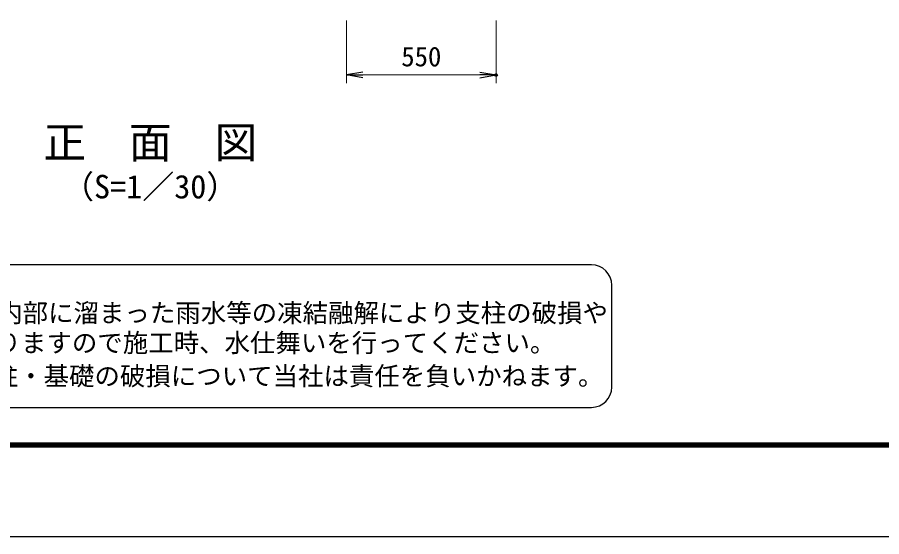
# Model space of a CAD drawing. Units: millimetres, scale not verified. Extents: x -6300 to 6300, y -4455 to 4455.
# Drawn here: x -4063 to -884, y -4455 to -2542 of the extents above; entities that cross this region are included whole.
import ezdxf
from ezdxf.enums import TextEntityAlignment as Align

# ---------------------------------------------------------------- set-up
doc = ezdxf.new("R2010")
doc.units = ezdxf.units.MM
doc.header["$LTSCALE"] = 20
doc.header["$PDMODE"] = 32
doc.header["$PDSIZE"] = 10
for name, color, linetype, lineweight in [('0-4_D-STR-DIM', 7, 'Continuous', 13), ('0-B_D-TTL-TXT', 7, 'Continuous', 25), ('0-C_D-TTL', 7, 'Continuous', 25)]:
    doc.layers.add(name, color=color, linetype=linetype, lineweight=lineweight)
doc.layers.add('0-5_0', color=7, linetype='Continuous')
doc.layers.add('0-6_Defpoints', color=8, linetype='Continuous')
doc.styles.add('ＭＳ ゴシック', font='')
doc.styles.get('ＭＳ ゴシック').set_extended_font_data('MS Gothic')

# ---------------------------------------------------------------- blocks, each defined once
blk = doc.blocks.new('_Open')
at = {"layer": '0-5_0'}
blk.add_line((-20, 3.333), (0, 0), dxfattribs=at)
blk.add_lwpolyline([(-20, -3.333), (0, 0), (-20, 0)], dxfattribs=at)

msp = doc.modelspace()

# ---------------------------------------------------------------- linework, layer by layer
at = {"layer": '0-4_D-STR-DIM'}
for p, q in [((-2852.46, -2555), (-2852.46, -2785)), ((-2302.46, -2555), (-2302.46, -2785)), ((-2792.46, -2755), (-2362.46, -2755))]:
    msp.add_line(p, q, dxfattribs=at)
at = {"layer": '0-6_Defpoints'}
msp.add_point((-2302.46, -2755), dxfattribs=at)
at = {"layer": '0-B_D-TTL-TXT', "color": 2}
for p, q in [((-1951.56, -3453.82), (-5619.89, -3453.82)), ((-1876.56, -3903.82), (-1876.56, -3528.82)), ((-5619.89, -3978.82), (-1951.56, -3978.82))]:
    msp.add_line(p, q, dxfattribs=at)
for centre, start, end in [((-1951.56, -3528.82), 0, 90), ((-1951.56, -3903.82), 270, 0)]:
    msp.add_arc(centre, 75, start, end, dxfattribs=at)
at = {"layer": '0-C_D-TTL', "color": 2}
msp.add_lwpolyline([(-6300, 4455), (6300, 4455), (6300, -4455), (-6300, -4455)], close=True, dxfattribs=at)
at = {"layer": '0-C_D-TTL'}
for points in [[(-5895, 4125), (5895, 4125), (5895, -4125), (-5895, -4125)], [(-5891.25, 4121.25), (5891.25, 4121.25), (5891.25, -4121.25), (-5891.25, -4121.25)], [(-5887.5, 4117.5), (5887.5, 4117.5), (5887.5, -4117.5), (-5887.5, -4117.5)], [(-5883.75, 4113.75), (5883.75, 4113.75), (5883.75, -4113.75), (-5883.75, -4113.75)], [(-5880, 4110), (5880, 4110), (5880, -4110), (-5880, -4110)]]:
    msp.add_lwpolyline(points, close=True, dxfattribs=at)

# ---------------------------------------------------------------- block references
at = {"layer": '0-4_D-STR-DIM', "xscale": 3, "yscale": 3, "rotation": 180}
msp.add_blockref('_Open', (-2852.46, -2755), dxfattribs=at)
at = {"layer": '0-4_D-STR-DIM', "xscale": 3, "yscale": 3}
msp.add_blockref('_Open', (-2302.46, -2755), dxfattribs=at)

# ---------------------------------------------------------------- texts
at = {"layer": '0-4_D-STR-DIM', "style": 'ＭＳ ゴシック'}
msp.add_text('550', height=72.14, dxfattribs=at).set_placement((-2650.77, -2744.88), align=Align.BOTTOM_LEFT)
at = {"layer": '0-B_D-TTL-TXT', "style": 'ＭＳ ゴシック'}
for s, height, p in [('正\u3000面\u3000図', 115.4, (-3967.31, -3095.59)), ('（S=1／30）', 86.66, (-3899.09, -3235.38)), ('凍結の恐れがある場所への設置は、内部に溜まった雨水等の凍結融解により支柱の破損や', 68.62, (-5634.62, -3685.83)), ('コンクリート基礎の破損の恐れがありますので施工時、水仕舞いを行ってください。', 68.62, (-5640.78, -3795.97)), ('施工による水仕舞い不備で起こる支柱・基礎の破損について当社は責任を負いかねます。 ', 68.62, (-5651.27, -3918.21))]:
    msp.add_text(s, height=height, dxfattribs=at).set_placement(p, align=Align.BOTTOM_LEFT)

doc.saveas('drawing.dxf')
